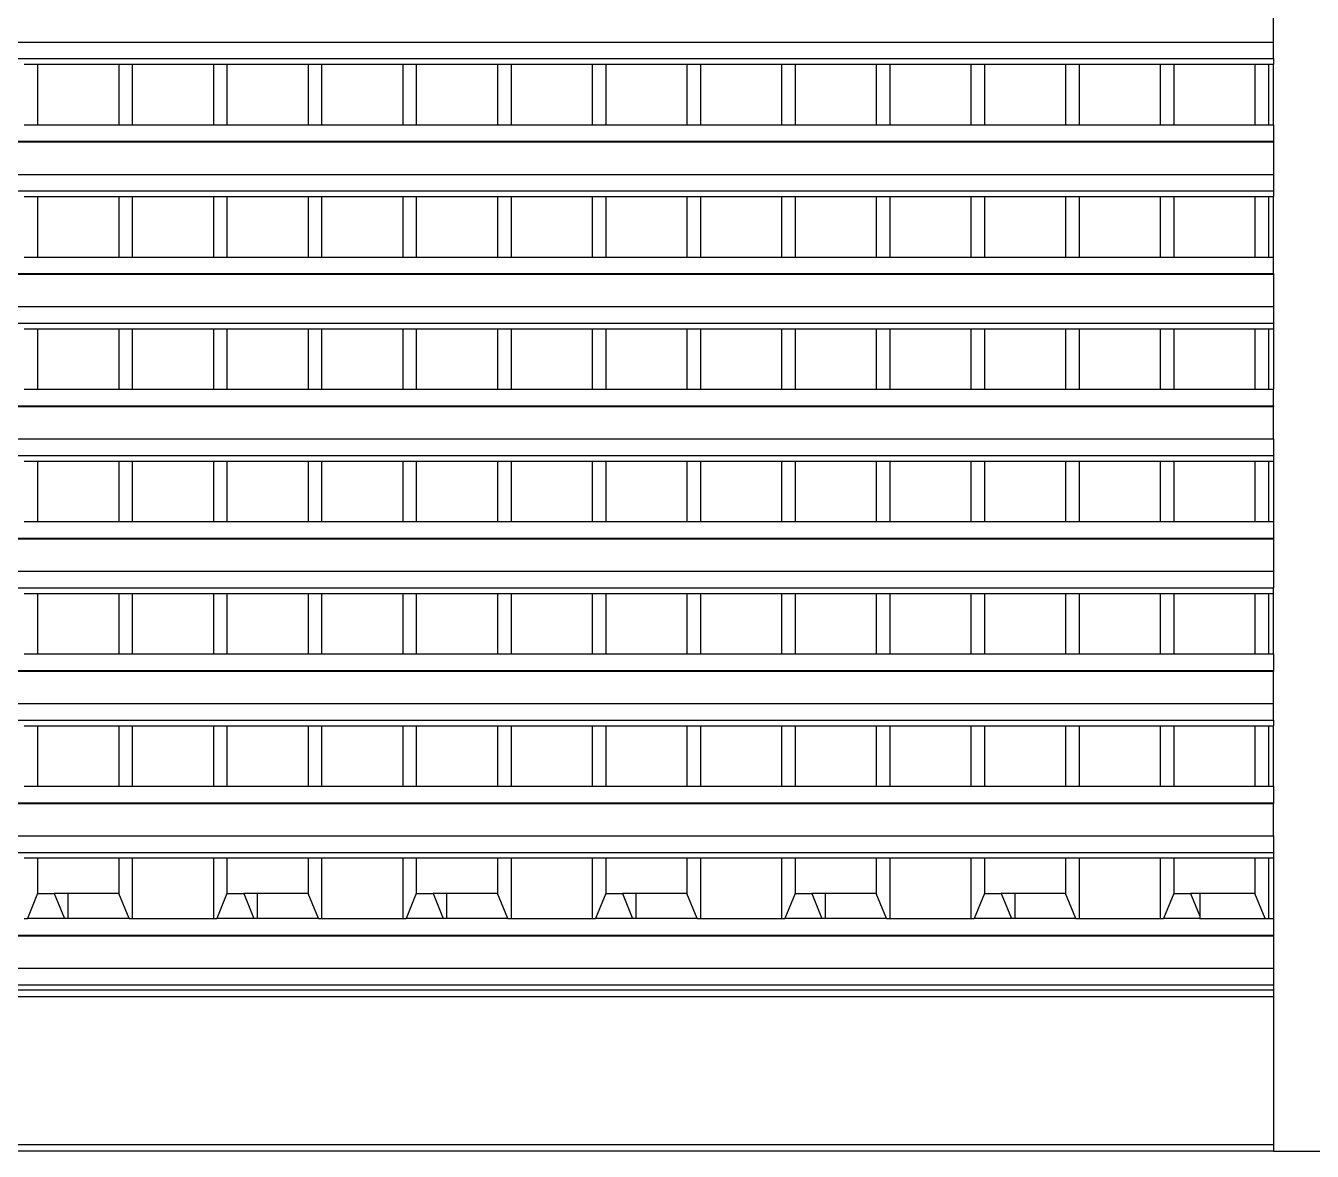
# Model space of a CAD drawing. Extents: x -60 to 60, y -13 to 16.
# Drawn here: x 8.085 to 10.004, y 9.341 to 11.019 of the extents above; entities that cross this region are included whole.
import ezdxf

# ---------------------------------------------------------------- set-up
doc = ezdxf.new("R2010")
doc.units = 0
doc.layers.get('0').update_dxf_attribs({"linetype": 'CONTINUOUS'})

msp = doc.modelspace()

# ---------------------------------------------------------------- linework, layer by layer
for p, q in [((9.9464, 10.9945), (9.9464, 11.043)), ((6.3164, 10.9945), (9.9464, 10.9945)), ((9.9464, 10.9699), (9.9464, 10.9945)), ((6.3164, 10.9699), (9.9464, 10.9699)), ((8.083, 10.9616), (8.1032, 10.9616)), ((8.1032, 10.9616), (8.1032, 10.8712)), ((8.1032, 10.9616), (8.2242, 10.9616)), ((8.2242, 10.9616), (8.2242, 10.8712)), ((8.2242, 10.9616), (8.2444, 10.9616)), ((8.2444, 10.9616), (8.2444, 10.8712)), ((8.2444, 10.9616), (8.3654, 10.9616)), ((8.3654, 10.9616), (8.3654, 10.8712)), ((8.3654, 10.9616), (8.3856, 10.9616)), ((8.3856, 10.9616), (8.3856, 10.8712)), ((8.3856, 10.9616), (8.5066, 10.9616)), ((8.5066, 10.9616), (8.5066, 10.8712)), ((8.5066, 10.9616), (8.5268, 10.9616)), ((8.5268, 10.9616), (8.5268, 10.8712)), ((8.5268, 10.9616), (8.6478, 10.9616)), ((8.6478, 10.9616), (8.6478, 10.8712)), ((8.6478, 10.9616), (8.668, 10.9616)), ((8.668, 10.9616), (8.668, 10.8712)), ((8.668, 10.9616), (8.789, 10.9616)), ((8.789, 10.9616), (8.789, 10.8712)), ((8.789, 10.9616), (8.8092, 10.9616)), ((8.8092, 10.9616), (8.8092, 10.8712)), ((8.8092, 10.9616), (8.9302, 10.9616)), ((8.9302, 10.9616), (8.9302, 10.8712)), ((8.9302, 10.9616), (8.9504, 10.9616)), ((8.9504, 10.9616), (8.9504, 10.8712)), ((8.9504, 10.9616), (9.0714, 10.9616)), ((9.0714, 10.9616), (9.0714, 10.8712)), ((9.0714, 10.9616), (9.0916, 10.9616)), ((9.0916, 10.9616), (9.0916, 10.8712)), ((9.0916, 10.9616), (9.2127, 10.9616)), ((9.2127, 10.9616), (9.2127, 10.8712)), ((9.2127, 10.9616), (9.2328, 10.9616)), ((9.2328, 10.9616), (9.2328, 10.8712)), ((9.2328, 10.9616), (9.3539, 10.9616)), ((9.3539, 10.9616), (9.3539, 10.8712)), ((9.3539, 10.9616), (9.374, 10.9616)), ((9.374, 10.9616), (9.374, 10.8712)), ((9.374, 10.9616), (9.4951, 10.9616)), ((9.4951, 10.9616), (9.4951, 10.8712)), ((9.4951, 10.9616), (9.5152, 10.9616)), ((9.5152, 10.9616), (9.5152, 10.8712)), ((9.5152, 10.9616), (9.6363, 10.9616)), ((9.6363, 10.9616), (9.6363, 10.8712)), ((9.6363, 10.9616), (9.6564, 10.9616)), ((9.6564, 10.9616), (9.6564, 10.8712)), ((9.6564, 10.9616), (9.7775, 10.9616)), ((9.7775, 10.9616), (9.7775, 10.8712)), ((9.7775, 10.9616), (9.7977, 10.9616)), ((9.7977, 10.9616), (9.7977, 10.8712)), ((9.7977, 10.9616), (9.9187, 10.9616)), ((9.9187, 10.9616), (9.9187, 10.8712)), ((9.9187, 10.9616), (9.9389, 10.9616)), ((9.9389, 10.9616), (9.9389, 10.8712)), ((9.9389, 10.9616), (9.9464, 10.9616)), ((9.9464, 10.9699), (9.9464, 10.9616)), ((9.9464, 10.8712), (9.9464, 10.9616)), ((8.083, 10.8712), (8.1032, 10.8712)), ((8.1032, 10.8712), (8.2242, 10.8712)), ((8.2242, 10.8712), (8.2444, 10.8712)), ((8.2444, 10.8712), (8.3654, 10.8712)), ((8.3654, 10.8712), (8.3856, 10.8712)), ((8.3856, 10.8712), (8.5066, 10.8712)), ((8.5066, 10.8712), (8.5268, 10.8712)), ((8.5268, 10.8712), (8.6478, 10.8712)), ((8.6478, 10.8712), (8.668, 10.8712)), ((8.668, 10.8712), (8.789, 10.8712)), ((8.789, 10.8712), (8.8092, 10.8712)), ((8.8092, 10.8712), (8.9302, 10.8712)), ((8.9302, 10.8712), (8.9504, 10.8712)), ((8.9504, 10.8712), (9.0714, 10.8712)), ((9.0714, 10.8712), (9.0916, 10.8712)), ((9.0916, 10.8712), (9.2127, 10.8712)), ((9.2127, 10.8712), (9.2328, 10.8712)), ((9.2328, 10.8712), (9.3539, 10.8712)), ((9.3539, 10.8712), (9.374, 10.8712)), ((9.374, 10.8712), (9.4951, 10.8712)), ((9.4951, 10.8712), (9.5152, 10.8712)), ((9.5152, 10.8712), (9.6363, 10.8712)), ((9.6363, 10.8712), (9.6564, 10.8712)), ((9.6564, 10.8712), (9.7775, 10.8712)), ((9.7775, 10.8712), (9.7977, 10.8712)), ((9.7977, 10.8712), (9.9187, 10.8712)), ((9.9187, 10.8712), (9.9389, 10.8712)), ((9.9389, 10.8712), (9.9464, 10.8712)), ((9.9464, 10.8712), (9.9464, 10.8466)), ((6.3164, 10.8466), (9.9464, 10.8466)), ((6.3164, 10.8457), (9.9464, 10.8457)), ((9.9464, 10.8466), (9.9464, 10.8457)), ((9.9464, 10.8457), (9.9464, 10.7972)), ((6.3164, 10.7972), (9.9464, 10.7972)), ((9.9464, 10.7972), (9.9464, 10.7726)), ((6.3164, 10.7726), (9.9464, 10.7726)), ((8.083, 10.7644), (8.1032, 10.7644)), ((8.1032, 10.7644), (8.1032, 10.6739)), ((8.1032, 10.7644), (8.2242, 10.7644)), ((8.2242, 10.7644), (8.2242, 10.6739)), ((8.2242, 10.7644), (8.2444, 10.7644)), ((8.2444, 10.7644), (8.2444, 10.6739)), ((8.2444, 10.7644), (8.3654, 10.7644)), ((8.3654, 10.7644), (8.3654, 10.6739)), ((8.3654, 10.7644), (8.3856, 10.7644)), ((8.3856, 10.7644), (8.3856, 10.6739)), ((8.3856, 10.7644), (8.5066, 10.7644)), ((8.5066, 10.7644), (8.5066, 10.6739)), ((8.5066, 10.7644), (8.5268, 10.7644)), ((8.5268, 10.7644), (8.5268, 10.6739)), ((8.5268, 10.7644), (8.6478, 10.7644)), ((8.6478, 10.7644), (8.6478, 10.6739)), ((8.6478, 10.7644), (8.668, 10.7644)), ((8.668, 10.7644), (8.668, 10.6739)), ((8.668, 10.7644), (8.789, 10.7644)), ((8.789, 10.7644), (8.789, 10.6739)), ((8.789, 10.7644), (8.8092, 10.7644)), ((8.8092, 10.7644), (8.8092, 10.6739)), ((8.8092, 10.7644), (8.9302, 10.7644)), ((8.9302, 10.7644), (8.9302, 10.6739)), ((8.9302, 10.7644), (8.9504, 10.7644)), ((8.9504, 10.7644), (8.9504, 10.6739)), ((8.9504, 10.7644), (9.0714, 10.7644)), ((9.0714, 10.7644), (9.0714, 10.6739)), ((9.0714, 10.7644), (9.0916, 10.7644)), ((9.0916, 10.7644), (9.0916, 10.6739)), ((9.0916, 10.7644), (9.2127, 10.7644)), ((9.2127, 10.7644), (9.2127, 10.6739)), ((9.2127, 10.7644), (9.2328, 10.7644)), ((9.2328, 10.7644), (9.2328, 10.6739)), ((9.2328, 10.7644), (9.3539, 10.7644)), ((9.3539, 10.7644), (9.3539, 10.6739)), ((9.3539, 10.7644), (9.374, 10.7644)), ((9.374, 10.7644), (9.374, 10.6739)), ((9.374, 10.7644), (9.4951, 10.7644)), ((9.4951, 10.7644), (9.4951, 10.6739)), ((9.4951, 10.7644), (9.5152, 10.7644)), ((9.5152, 10.7644), (9.5152, 10.6739)), ((9.5152, 10.7644), (9.6363, 10.7644)), ((9.6363, 10.7644), (9.6363, 10.6739)), ((9.6363, 10.7644), (9.6564, 10.7644)), ((9.6564, 10.7644), (9.6564, 10.6739)), ((9.6564, 10.7644), (9.7775, 10.7644)), ((9.7775, 10.7644), (9.7775, 10.6739)), ((9.7775, 10.7644), (9.7977, 10.7644)), ((9.7977, 10.7644), (9.7977, 10.6739)), ((9.7977, 10.7644), (9.9187, 10.7644)), ((9.9187, 10.7644), (9.9187, 10.6739)), ((9.9187, 10.7644), (9.9389, 10.7644)), ((9.9389, 10.7644), (9.9389, 10.6739)), ((9.9389, 10.7644), (9.9464, 10.7644)), ((9.9464, 10.7726), (9.9464, 10.7644)), ((9.9464, 10.6739), (9.9464, 10.7644)), ((8.083, 10.6739), (8.1032, 10.6739)), ((8.1032, 10.6739), (8.2242, 10.6739)), ((8.2242, 10.6739), (8.2444, 10.6739)), ((8.2444, 10.6739), (8.3654, 10.6739)), ((8.3654, 10.6739), (8.3856, 10.6739)), ((8.3856, 10.6739), (8.5066, 10.6739)), ((8.5066, 10.6739), (8.5268, 10.6739)), ((8.5268, 10.6739), (8.6478, 10.6739)), ((8.6478, 10.6739), (8.668, 10.6739)), ((8.668, 10.6739), (8.789, 10.6739)), ((8.789, 10.6739), (8.8092, 10.6739)), ((8.8092, 10.6739), (8.9302, 10.6739)), ((8.9302, 10.6739), (8.9504, 10.6739)), ((8.9504, 10.6739), (9.0714, 10.6739)), ((9.0714, 10.6739), (9.0916, 10.6739)), ((9.0916, 10.6739), (9.2127, 10.6739)), ((9.2127, 10.6739), (9.2328, 10.6739)), ((9.2328, 10.6739), (9.3539, 10.6739)), ((9.3539, 10.6739), (9.374, 10.6739)), ((9.374, 10.6739), (9.4951, 10.6739)), ((9.4951, 10.6739), (9.5152, 10.6739)), ((9.5152, 10.6739), (9.6363, 10.6739)), ((9.6363, 10.6739), (9.6564, 10.6739)), ((9.6564, 10.6739), (9.7775, 10.6739)), ((9.7775, 10.6739), (9.7977, 10.6739)), ((9.7977, 10.6739), (9.9187, 10.6739)), ((9.9187, 10.6739), (9.9389, 10.6739)), ((9.9389, 10.6739), (9.9464, 10.6739)), ((9.9464, 10.6493), (9.9464, 10.6739)), ((6.3164, 10.6493), (9.9464, 10.6493)), ((9.9464, 10.6493), (9.9464, 10.6485)), ((6.3164, 10.6485), (9.9464, 10.6485)), ((9.9464, 10.6485), (9.9464, 10.6)), ((6.3164, 10.6), (9.9464, 10.6)), ((9.9464, 10.6), (9.9464, 10.5753)), ((6.3164, 10.5753), (9.9464, 10.5753)), ((9.9464, 10.5753), (9.9464, 10.5671)), ((8.083, 10.5671), (8.1032, 10.5671)), ((8.1032, 10.5671), (8.1032, 10.4767)), ((8.1032, 10.5671), (8.2242, 10.5671)), ((8.2242, 10.5671), (8.2242, 10.4767)), ((8.2242, 10.5671), (8.2444, 10.5671)), ((8.2444, 10.5671), (8.2444, 10.4767)), ((8.2444, 10.5671), (8.3654, 10.5671)), ((8.3654, 10.5671), (8.3654, 10.4767)), ((8.3654, 10.5671), (8.3856, 10.5671)), ((8.3856, 10.5671), (8.3856, 10.4767)), ((8.3856, 10.5671), (8.5066, 10.5671)), ((8.5066, 10.5671), (8.5066, 10.4767)), ((8.5066, 10.5671), (8.5268, 10.5671)), ((8.5268, 10.5671), (8.5268, 10.4767)), ((8.5268, 10.5671), (8.6478, 10.5671)), ((8.6478, 10.5671), (8.6478, 10.4767)), ((8.6478, 10.5671), (8.668, 10.5671)), ((8.668, 10.5671), (8.668, 10.4767)), ((8.668, 10.5671), (8.789, 10.5671)), ((8.789, 10.5671), (8.789, 10.4767)), ((8.789, 10.5671), (8.8092, 10.5671)), ((8.8092, 10.5671), (8.8092, 10.4767)), ((8.8092, 10.5671), (8.9302, 10.5671)), ((8.9302, 10.5671), (8.9302, 10.4767)), ((8.9302, 10.5671), (8.9504, 10.5671)), ((8.9504, 10.5671), (8.9504, 10.4767)), ((8.9504, 10.5671), (9.0714, 10.5671)), ((9.0714, 10.5671), (9.0714, 10.4767)), ((9.0714, 10.5671), (9.0916, 10.5671)), ((9.0916, 10.5671), (9.0916, 10.4767)), ((9.0916, 10.5671), (9.2127, 10.5671)), ((9.2127, 10.5671), (9.2127, 10.4767)), ((9.2127, 10.5671), (9.2328, 10.5671)), ((9.2328, 10.5671), (9.2328, 10.4767)), ((9.2328, 10.5671), (9.3539, 10.5671)), ((9.3539, 10.5671), (9.3539, 10.4767)), ((9.3539, 10.5671), (9.374, 10.5671)), ((9.374, 10.5671), (9.374, 10.4767)), ((9.374, 10.5671), (9.4951, 10.5671)), ((9.4951, 10.5671), (9.4951, 10.4767)), ((9.4951, 10.5671), (9.5152, 10.5671)), ((9.5152, 10.5671), (9.5152, 10.4767)), ((9.5152, 10.5671), (9.6363, 10.5671)), ((9.6363, 10.5671), (9.6363, 10.4767)), ((9.6363, 10.5671), (9.6564, 10.5671)), ((9.6564, 10.5671), (9.6564, 10.4767)), ((9.6564, 10.5671), (9.7775, 10.5671)), ((9.7775, 10.5671), (9.7775, 10.4767)), ((9.7775, 10.5671), (9.7977, 10.5671)), ((9.7977, 10.5671), (9.7977, 10.4767)), ((9.7977, 10.5671), (9.9187, 10.5671)), ((9.9187, 10.5671), (9.9187, 10.4767)), ((9.9187, 10.5671), (9.9389, 10.5671)), ((9.9389, 10.5671), (9.9389, 10.4767)), ((9.9389, 10.5671), (9.9464, 10.5671)), ((9.9464, 10.5671), (9.9464, 10.4767)), ((8.083, 10.4767), (8.1032, 10.4767)), ((8.1032, 10.4767), (8.2242, 10.4767)), ((8.2242, 10.4767), (8.2444, 10.4767)), ((8.2444, 10.4767), (8.3654, 10.4767)), ((8.3654, 10.4767), (8.3856, 10.4767)), ((8.3856, 10.4767), (8.5066, 10.4767)), ((8.5066, 10.4767), (8.5268, 10.4767)), ((8.5268, 10.4767), (8.6478, 10.4767)), ((8.6478, 10.4767), (8.668, 10.4767)), ((8.668, 10.4767), (8.789, 10.4767)), ((8.789, 10.4767), (8.8092, 10.4767)), ((8.8092, 10.4767), (8.9302, 10.4767)), ((8.9302, 10.4767), (8.9504, 10.4767)), ((8.9504, 10.4767), (9.0714, 10.4767)), ((9.0714, 10.4767), (9.0916, 10.4767)), ((9.0916, 10.4767), (9.2127, 10.4767)), ((9.2127, 10.4767), (9.2328, 10.4767)), ((9.2328, 10.4767), (9.3539, 10.4767)), ((9.3539, 10.4767), (9.374, 10.4767)), ((9.374, 10.4767), (9.4951, 10.4767)), ((9.4951, 10.4767), (9.5152, 10.4767)), ((9.5152, 10.4767), (9.6363, 10.4767)), ((9.6363, 10.4767), (9.6564, 10.4767)), ((9.6564, 10.4767), (9.7775, 10.4767)), ((9.7775, 10.4767), (9.7977, 10.4767)), ((9.7977, 10.4767), (9.9187, 10.4767)), ((9.9187, 10.4767), (9.9389, 10.4767)), ((9.9389, 10.4767), (9.9464, 10.4767)), ((9.9464, 10.452), (9.9464, 10.4767)), ((6.3164, 10.452), (9.9464, 10.452)), ((6.3164, 10.4512), (9.9464, 10.4512)), ((9.9464, 10.452), (9.9464, 10.4512)), ((9.9464, 10.4027), (9.9464, 10.4512)), ((6.3164, 10.4027), (9.9464, 10.4027)), ((9.9464, 10.4027), (9.9464, 10.378)), ((6.3164, 10.378), (9.9464, 10.378)), ((8.083, 10.3698), (8.1032, 10.3698)), ((8.1032, 10.3698), (8.1032, 10.2794)), ((8.1032, 10.3698), (8.2242, 10.3698)), ((8.2242, 10.3698), (8.2242, 10.2794)), ((8.2242, 10.3698), (8.2444, 10.3698)), ((8.2444, 10.3698), (8.2444, 10.2794)), ((8.2444, 10.3698), (8.3654, 10.3698)), ((8.3654, 10.3698), (8.3654, 10.2794)), ((8.3654, 10.3698), (8.3856, 10.3698)), ((8.3856, 10.3698), (8.3856, 10.2794)), ((8.3856, 10.3698), (8.5066, 10.3698)), ((8.5066, 10.3698), (8.5066, 10.2794)), ((8.5066, 10.3698), (8.5268, 10.3698)), ((8.5268, 10.3698), (8.5268, 10.2794)), ((8.5268, 10.3698), (8.6478, 10.3698)), ((8.6478, 10.3698), (8.6478, 10.2794)), ((8.6478, 10.3698), (8.668, 10.3698)), ((8.668, 10.3698), (8.668, 10.2794)), ((8.668, 10.3698), (8.789, 10.3698)), ((8.789, 10.3698), (8.789, 10.2794)), ((8.789, 10.3698), (8.8092, 10.3698)), ((8.8092, 10.3698), (8.8092, 10.2794)), ((8.8092, 10.3698), (8.9302, 10.3698)), ((8.9302, 10.3698), (8.9302, 10.2794)), ((8.9302, 10.3698), (8.9504, 10.3698)), ((8.9504, 10.3698), (8.9504, 10.2794)), ((8.9504, 10.3698), (9.0714, 10.3698)), ((9.0714, 10.3698), (9.0714, 10.2794)), ((9.0714, 10.3698), (9.0916, 10.3698)), ((9.0916, 10.3698), (9.0916, 10.2794)), ((9.0916, 10.3698), (9.2127, 10.3698)), ((9.2127, 10.3698), (9.2127, 10.2794)), ((9.2127, 10.3698), (9.2328, 10.3698)), ((9.2328, 10.3698), (9.2328, 10.2794)), ((9.2328, 10.3698), (9.3539, 10.3698)), ((9.3539, 10.3698), (9.3539, 10.2794)), ((9.3539, 10.3698), (9.374, 10.3698)), ((9.374, 10.3698), (9.374, 10.2794)), ((9.374, 10.3698), (9.4951, 10.3698)), ((9.4951, 10.3698), (9.4951, 10.2794)), ((9.4951, 10.3698), (9.5152, 10.3698)), ((9.5152, 10.3698), (9.5152, 10.2794)), ((9.5152, 10.3698), (9.6363, 10.3698)), ((9.6363, 10.3698), (9.6363, 10.2794)), ((9.6363, 10.3698), (9.6564, 10.3698)), ((9.6564, 10.3698), (9.6564, 10.2794)), ((9.6564, 10.3698), (9.7775, 10.3698)), ((9.7775, 10.3698), (9.7775, 10.2794)), ((9.7775, 10.3698), (9.7977, 10.3698)), ((9.7977, 10.3698), (9.7977, 10.2794)), ((9.7977, 10.3698), (9.9187, 10.3698)), ((9.9187, 10.3698), (9.9187, 10.2794)), ((9.9187, 10.3698), (9.9389, 10.3698)), ((9.9389, 10.3698), (9.9389, 10.2794)), ((9.9389, 10.3698), (9.9464, 10.3698)), ((9.9464, 10.378), (9.9464, 10.3698)), ((9.9464, 10.3698), (9.9464, 10.2794)), ((8.083, 10.2794), (8.1032, 10.2794)), ((8.1032, 10.2794), (8.2242, 10.2794)), ((8.2242, 10.2794), (8.2444, 10.2794)), ((8.2444, 10.2794), (8.3654, 10.2794)), ((8.3654, 10.2794), (8.3856, 10.2794)), ((8.3856, 10.2794), (8.5066, 10.2794)), ((8.5066, 10.2794), (8.5268, 10.2794)), ((8.5268, 10.2794), (8.6478, 10.2794)), ((8.6478, 10.2794), (8.668, 10.2794)), ((8.668, 10.2794), (8.789, 10.2794)), ((8.789, 10.2794), (8.8092, 10.2794)), ((8.8092, 10.2794), (8.9302, 10.2794)), ((8.9302, 10.2794), (8.9504, 10.2794)), ((8.9504, 10.2794), (9.0714, 10.2794)), ((9.0714, 10.2794), (9.0916, 10.2794)), ((9.0916, 10.2794), (9.2127, 10.2794)), ((9.2127, 10.2794), (9.2328, 10.2794)), ((9.2328, 10.2794), (9.3539, 10.2794)), ((9.3539, 10.2794), (9.374, 10.2794)), ((9.374, 10.2794), (9.4951, 10.2794)), ((9.4951, 10.2794), (9.5152, 10.2794)), ((9.5152, 10.2794), (9.6363, 10.2794)), ((9.6363, 10.2794), (9.6564, 10.2794)), ((9.6564, 10.2794), (9.7775, 10.2794)), ((9.7775, 10.2794), (9.7977, 10.2794)), ((9.7977, 10.2794), (9.9187, 10.2794)), ((9.9187, 10.2794), (9.9389, 10.2794)), ((9.9389, 10.2794), (9.9464, 10.2794)), ((9.9464, 10.2794), (9.9464, 10.2547)), ((6.3164, 10.2547), (9.9464, 10.2547)), ((6.3164, 10.2539), (9.9464, 10.2539)), ((9.9464, 10.2547), (9.9464, 10.2539)), ((9.9464, 10.2539), (9.9464, 10.2054)), ((6.3164, 10.2054), (9.9464, 10.2054)), ((9.9464, 10.2054), (9.9464, 10.1807)), ((6.3164, 10.1807), (9.9464, 10.1807)), ((8.083, 10.1725), (8.1032, 10.1725)), ((8.1032, 10.1725), (8.1032, 10.0821)), ((8.1032, 10.1725), (8.2242, 10.1725)), ((8.2242, 10.1725), (8.2242, 10.0821)), ((8.2242, 10.1725), (8.2444, 10.1725)), ((8.2444, 10.1725), (8.2444, 10.0821)), ((8.2444, 10.1725), (8.3654, 10.1725)), ((8.3654, 10.1725), (8.3654, 10.0821)), ((8.3654, 10.1725), (8.3856, 10.1725)), ((8.3856, 10.1725), (8.3856, 10.0821)), ((8.3856, 10.1725), (8.5066, 10.1725)), ((8.5066, 10.1725), (8.5066, 10.0821)), ((8.5066, 10.1725), (8.5268, 10.1725)), ((8.5268, 10.1725), (8.5268, 10.0821)), ((8.5268, 10.1725), (8.6478, 10.1725)), ((8.6478, 10.1725), (8.6478, 10.0821)), ((8.6478, 10.1725), (8.668, 10.1725)), ((8.668, 10.1725), (8.668, 10.0821)), ((8.668, 10.1725), (8.789, 10.1725)), ((8.789, 10.1725), (8.789, 10.0821)), ((8.789, 10.1725), (8.8092, 10.1725)), ((8.8092, 10.1725), (8.8092, 10.0821)), ((8.8092, 10.1725), (8.9302, 10.1725)), ((8.9302, 10.1725), (8.9302, 10.0821)), ((8.9302, 10.1725), (8.9504, 10.1725)), ((8.9504, 10.1725), (8.9504, 10.0821)), ((8.9504, 10.1725), (9.0714, 10.1725)), ((9.0714, 10.1725), (9.0714, 10.0821)), ((9.0714, 10.1725), (9.0916, 10.1725)), ((9.0916, 10.1725), (9.0916, 10.0821)), ((9.0916, 10.1725), (9.2127, 10.1725)), ((9.2127, 10.1725), (9.2127, 10.0821)), ((9.2127, 10.1725), (9.2328, 10.1725)), ((9.2328, 10.1725), (9.2328, 10.0821)), ((9.2328, 10.1725), (9.3539, 10.1725)), ((9.3539, 10.1725), (9.3539, 10.0821)), ((9.3539, 10.1725), (9.374, 10.1725)), ((9.374, 10.1725), (9.374, 10.0821)), ((9.374, 10.1725), (9.4951, 10.1725)), ((9.4951, 10.1725), (9.4951, 10.0821)), ((9.4951, 10.1725), (9.5152, 10.1725)), ((9.5152, 10.1725), (9.5152, 10.0821)), ((9.5152, 10.1725), (9.6363, 10.1725)), ((9.6363, 10.1725), (9.6363, 10.0821)), ((9.6363, 10.1725), (9.6564, 10.1725)), ((9.6564, 10.1725), (9.6564, 10.0821)), ((9.6564, 10.1725), (9.7775, 10.1725)), ((9.7775, 10.1725), (9.7775, 10.0821)), ((9.7775, 10.1725), (9.7977, 10.1725)), ((9.7977, 10.1725), (9.7977, 10.0821)), ((9.7977, 10.1725), (9.9187, 10.1725)), ((9.9187, 10.1725), (9.9187, 10.0821)), ((9.9187, 10.1725), (9.9389, 10.1725)), ((9.9389, 10.1725), (9.9389, 10.0821)), ((9.9389, 10.1725), (9.9464, 10.1725)), ((9.9464, 10.1725), (9.9464, 10.1807)), ((9.9464, 10.0821), (9.9464, 10.1725)), ((8.083, 10.0821), (8.1032, 10.0821)), ((8.1032, 10.0821), (8.2242, 10.0821)), ((8.2242, 10.0821), (8.2444, 10.0821)), ((8.2444, 10.0821), (8.3654, 10.0821)), ((8.3654, 10.0821), (8.3856, 10.0821)), ((8.3856, 10.0821), (8.5066, 10.0821)), ((8.5066, 10.0821), (8.5268, 10.0821)), ((8.5268, 10.0821), (8.6478, 10.0821)), ((8.6478, 10.0821), (8.668, 10.0821)), ((8.668, 10.0821), (8.789, 10.0821)), ((8.789, 10.0821), (8.8092, 10.0821)), ((8.8092, 10.0821), (8.9302, 10.0821)), ((8.9302, 10.0821), (8.9504, 10.0821)), ((8.9504, 10.0821), (9.0714, 10.0821)), ((9.0714, 10.0821), (9.0916, 10.0821)), ((9.0916, 10.0821), (9.2127, 10.0821)), ((9.2127, 10.0821), (9.2328, 10.0821)), ((9.2328, 10.0821), (9.3539, 10.0821)), ((9.3539, 10.0821), (9.374, 10.0821)), ((9.374, 10.0821), (9.4951, 10.0821)), ((9.4951, 10.0821), (9.5152, 10.0821)), ((9.5152, 10.0821), (9.6363, 10.0821)), ((9.6363, 10.0821), (9.6564, 10.0821)), ((9.6564, 10.0821), (9.7775, 10.0821)), ((9.7775, 10.0821), (9.7977, 10.0821)), ((9.7977, 10.0821), (9.9187, 10.0821)), ((9.9187, 10.0821), (9.9389, 10.0821)), ((9.9389, 10.0821), (9.9464, 10.0821)), ((9.9464, 10.0821), (9.9464, 10.0574)), ((6.3164, 10.0574), (9.9464, 10.0574)), ((6.3164, 10.0566), (9.9464, 10.0566)), ((9.9464, 10.0574), (9.9464, 10.0566)), ((9.9464, 10.0081), (9.9464, 10.0566)), ((6.3164, 10.0081), (9.9464, 10.0081)), ((9.9464, 9.9835), (9.9464, 10.0081)), ((6.3164, 9.9835), (9.9464, 9.9835)), ((9.9464, 9.9835), (9.9464, 9.9752)), ((8.083, 9.9752), (8.1032, 9.9752)), ((8.1032, 9.9752), (8.1032, 9.8848)), ((8.1032, 9.9752), (8.2242, 9.9752)), ((8.2242, 9.9752), (8.2242, 9.8848)), ((8.2242, 9.9752), (8.2444, 9.9752)), ((8.2444, 9.9752), (8.2444, 9.8848)), ((8.2444, 9.9752), (8.3654, 9.9752)), ((8.3654, 9.9752), (8.3654, 9.8848)), ((8.3654, 9.9752), (8.3856, 9.9752)), ((8.3856, 9.9752), (8.3856, 9.8848)), ((8.3856, 9.9752), (8.5066, 9.9752)), ((8.5066, 9.9752), (8.5066, 9.8848)), ((8.5066, 9.9752), (8.5268, 9.9752)), ((8.5268, 9.9752), (8.5268, 9.8848)), ((8.5268, 9.9752), (8.6478, 9.9752)), ((8.6478, 9.9752), (8.6478, 9.8848)), ((8.6478, 9.9752), (8.668, 9.9752)), ((8.668, 9.9752), (8.668, 9.8848)), ((8.668, 9.9752), (8.789, 9.9752)), ((8.789, 9.9752), (8.789, 9.8848)), ((8.789, 9.9752), (8.8092, 9.9752)), ((8.8092, 9.9752), (8.8092, 9.8848)), ((8.8092, 9.9752), (8.9302, 9.9752)), ((8.9302, 9.9752), (8.9302, 9.8848)), ((8.9302, 9.9752), (8.9504, 9.9752)), ((8.9504, 9.9752), (8.9504, 9.8848)), ((8.9504, 9.9752), (9.0714, 9.9752)), ((9.0714, 9.9752), (9.0714, 9.8848)), ((9.0714, 9.9752), (9.0916, 9.9752)), ((9.0916, 9.9752), (9.0916, 9.8848)), ((9.0916, 9.9752), (9.2127, 9.9752)), ((9.2127, 9.9752), (9.2127, 9.8848)), ((9.2127, 9.9752), (9.2328, 9.9752)), ((9.2328, 9.9752), (9.2328, 9.8848)), ((9.2328, 9.9752), (9.3539, 9.9752)), ((9.3539, 9.9752), (9.3539, 9.8848)), ((9.3539, 9.9752), (9.374, 9.9752)), ((9.374, 9.9752), (9.374, 9.8848)), ((9.374, 9.9752), (9.4951, 9.9752)), ((9.4951, 9.9752), (9.4951, 9.8848)), ((9.4951, 9.9752), (9.5152, 9.9752)), ((9.5152, 9.9752), (9.5152, 9.8848)), ((9.5152, 9.9752), (9.6363, 9.9752)), ((9.6363, 9.9752), (9.6363, 9.8848)), ((9.6363, 9.9752), (9.6564, 9.9752)), ((9.6564, 9.9752), (9.6564, 9.8848)), ((9.6564, 9.9752), (9.7775, 9.9752)), ((9.7775, 9.9752), (9.7775, 9.8848)), ((9.7775, 9.9752), (9.7977, 9.9752)), ((9.7977, 9.9752), (9.7977, 9.8848)), ((9.7977, 9.9752), (9.9187, 9.9752)), ((9.9187, 9.9752), (9.9187, 9.8848)), ((9.9187, 9.9752), (9.9389, 9.9752)), ((9.9389, 9.9752), (9.9389, 9.8848)), ((9.9389, 9.9752), (9.9464, 9.9752)), ((9.9464, 9.8848), (9.9464, 9.9752)), ((8.083, 9.8848), (8.1032, 9.8848)), ((8.1032, 9.8848), (8.2242, 9.8848)), ((8.2242, 9.8848), (8.2444, 9.8848)), ((8.2444, 9.8848), (8.3654, 9.8848)), ((8.3654, 9.8848), (8.3856, 9.8848)), ((8.3856, 9.8848), (8.5066, 9.8848)), ((8.5066, 9.8848), (8.5268, 9.8848)), ((8.5268, 9.8848), (8.6478, 9.8848)), ((8.6478, 9.8848), (8.668, 9.8848)), ((8.668, 9.8848), (8.789, 9.8848)), ((8.789, 9.8848), (8.8092, 9.8848)), ((8.8092, 9.8848), (8.9302, 9.8848)), ((8.9302, 9.8848), (8.9504, 9.8848)), ((8.9504, 9.8848), (9.0714, 9.8848)), ((9.0714, 9.8848), (9.0916, 9.8848)), ((9.0916, 9.8848), (9.2127, 9.8848)), ((9.2127, 9.8848), (9.2328, 9.8848)), ((9.2328, 9.8848), (9.3539, 9.8848)), ((9.3539, 9.8848), (9.374, 9.8848)), ((9.374, 9.8848), (9.4951, 9.8848)), ((9.4951, 9.8848), (9.5152, 9.8848)), ((9.5152, 9.8848), (9.6363, 9.8848)), ((9.6363, 9.8848), (9.6564, 9.8848)), ((9.6564, 9.8848), (9.7775, 9.8848)), ((9.7775, 9.8848), (9.7977, 9.8848)), ((9.7977, 9.8848), (9.9187, 9.8848)), ((9.9187, 9.8848), (9.9389, 9.8848)), ((9.9389, 9.8848), (9.9464, 9.8848)), ((9.9464, 9.8848), (9.9464, 9.8602)), ((6.3164, 9.8602), (9.9464, 9.8602)), ((6.3164, 9.8593), (9.9464, 9.8593)), ((9.9464, 9.8602), (9.9464, 9.8593)), ((9.9464, 9.8108), (9.9464, 9.8593)), ((6.3164, 9.8108), (9.9464, 9.8108)), ((9.9464, 9.8108), (9.9464, 9.7862)), ((6.3164, 9.7862), (9.9464, 9.7862)), ((9.9464, 9.7862), (9.9464, 9.778)), ((8.083, 9.778), (8.1032, 9.778)), ((8.1032, 9.778), (8.1032, 9.7248)), ((8.1032, 9.778), (8.2242, 9.778)), ((8.2242, 9.778), (8.2242, 9.7248)), ((8.2242, 9.778), (8.2444, 9.778)), ((8.2444, 9.778), (8.2444, 9.6875)), ((8.2444, 9.778), (8.3654, 9.778)), ((8.3654, 9.778), (8.3654, 9.6875)), ((8.3654, 9.778), (8.3856, 9.778)), ((8.3856, 9.778), (8.3856, 9.7248)), ((8.3856, 9.778), (8.5066, 9.778)), ((8.5066, 9.778), (8.5066, 9.7248)), ((8.5066, 9.778), (8.5268, 9.778)), ((8.5268, 9.778), (8.5268, 9.6875)), ((8.5268, 9.778), (8.6478, 9.778)), ((8.6478, 9.778), (8.6478, 9.6875)), ((8.6478, 9.778), (8.668, 9.778)), ((8.668, 9.778), (8.668, 9.7248)), ((8.668, 9.778), (8.789, 9.778)), ((8.789, 9.778), (8.789, 9.7248)), ((8.789, 9.778), (8.8092, 9.778)), ((8.8092, 9.778), (8.8092, 9.6875)), ((8.8092, 9.778), (8.9302, 9.778)), ((8.9302, 9.778), (8.9302, 9.6875)), ((8.9302, 9.778), (8.9504, 9.778)), ((8.9504, 9.778), (8.9504, 9.7248)), ((8.9504, 9.778), (9.0714, 9.778)), ((9.0714, 9.778), (9.0714, 9.7248)), ((9.0714, 9.778), (9.0916, 9.778)), ((9.0916, 9.778), (9.0916, 9.6875)), ((9.0916, 9.778), (9.2127, 9.778)), ((9.2127, 9.778), (9.2127, 9.6875)), ((9.2127, 9.778), (9.2328, 9.778)), ((9.2328, 9.778), (9.2328, 9.7248)), ((9.2328, 9.778), (9.3539, 9.778)), ((9.3539, 9.778), (9.3539, 9.7248)), ((9.3539, 9.778), (9.374, 9.778)), ((9.374, 9.778), (9.374, 9.6875)), ((9.374, 9.778), (9.4951, 9.778)), ((9.4951, 9.778), (9.4951, 9.6875)), ((9.4951, 9.778), (9.5152, 9.778)), ((9.5152, 9.778), (9.5152, 9.7248)), ((9.5152, 9.778), (9.6363, 9.778)), ((9.6363, 9.778), (9.6363, 9.7248)), ((9.6363, 9.778), (9.6564, 9.778)), ((9.6564, 9.778), (9.6564, 9.6875)), ((9.6564, 9.778), (9.7775, 9.778)), ((9.7775, 9.778), (9.7775, 9.6875)), ((9.7775, 9.778), (9.7977, 9.778)), ((9.7977, 9.778), (9.7977, 9.7248)), ((9.7977, 9.778), (9.9187, 9.778)), ((9.9187, 9.778), (9.9187, 9.7248)), ((9.9187, 9.778), (9.9389, 9.778)), ((9.9389, 9.778), (9.9389, 9.6875)), ((9.9389, 9.778), (9.9464, 9.778)), ((9.9464, 9.778), (9.9464, 9.6875)), ((8.1032, 9.7248), (8.0879, 9.6875)), ((8.1032, 9.7248), (8.1281, 9.7248)), ((8.1281, 9.7248), (8.1434, 9.6875)), ((8.1483, 9.7248), (8.1281, 9.7248)), ((8.1483, 9.7248), (8.1483, 9.6875)), ((8.2242, 9.7248), (8.1483, 9.7248)), ((8.2395, 9.6875), (8.2242, 9.7248)), ((8.3856, 9.7248), (8.3703, 9.6875)), ((8.3856, 9.7248), (8.4105, 9.7248)), ((8.4105, 9.7248), (8.4258, 9.6875)), ((8.4307, 9.7248), (8.4105, 9.7248)), ((8.4307, 9.7248), (8.4307, 9.6875)), ((8.5066, 9.7248), (8.4307, 9.7248)), ((8.5219, 9.6875), (8.5066, 9.7248)), ((8.668, 9.7248), (8.6528, 9.6875)), ((8.668, 9.7248), (8.6929, 9.7248)), ((8.6929, 9.7248), (8.7082, 9.6875)), ((8.7131, 9.7248), (8.6929, 9.7248)), ((8.7131, 9.7248), (8.7131, 9.6875)), ((8.789, 9.7248), (8.7131, 9.7248)), ((8.8043, 9.6875), (8.789, 9.7248)), ((8.9504, 9.7248), (8.9352, 9.6875)), ((8.9504, 9.7248), (8.9754, 9.7248)), ((8.9754, 9.7248), (8.9906, 9.6875)), ((8.9955, 9.7248), (8.9754, 9.7248)), ((8.9955, 9.7248), (8.9955, 9.6875)), ((9.0714, 9.7248), (8.9955, 9.7248)), ((9.0867, 9.6875), (9.0714, 9.7248)), ((9.2328, 9.7248), (9.2176, 9.6875)), ((9.2328, 9.7248), (9.2578, 9.7248)), ((9.2578, 9.7248), (9.273, 9.6875)), ((9.2779, 9.7248), (9.2578, 9.7248)), ((9.2779, 9.7248), (9.2779, 9.6875)), ((9.3539, 9.7248), (9.2779, 9.7248)), ((9.3691, 9.6875), (9.3539, 9.7248)), ((9.5152, 9.7248), (9.5, 9.6875)), ((9.5152, 9.7248), (9.5402, 9.7248)), ((9.5402, 9.7248), (9.5554, 9.6875)), ((9.5604, 9.7248), (9.5402, 9.7248)), ((9.5604, 9.7248), (9.5604, 9.6875)), ((9.6363, 9.7248), (9.5604, 9.7248)), ((9.6515, 9.6875), (9.6363, 9.7248)), ((9.7977, 9.7248), (9.7824, 9.6875)), ((9.7977, 9.7248), (9.8226, 9.7248)), ((9.8226, 9.7248), (9.8363, 9.6914)), ((9.8363, 9.7248), (9.8226, 9.7248)), ((9.9187, 9.7248), (9.8363, 9.7248)), ((9.8363, 9.7248), (9.8363, 9.6914)), ((9.9339, 9.6875), (9.9187, 9.7248)), ((9.8363, 9.6914), (9.8363, 9.6875)), ((8.083, 9.6875), (8.0879, 9.6875)), ((8.1434, 9.6875), (8.0879, 9.6875)), ((8.1483, 9.6875), (8.1434, 9.6875)), ((8.2395, 9.6875), (8.1483, 9.6875)), ((8.2395, 9.6875), (8.2444, 9.6875)), ((8.2444, 9.6875), (8.3654, 9.6875)), ((8.3654, 9.6875), (8.3703, 9.6875)), ((8.4258, 9.6875), (8.3703, 9.6875)), ((8.4307, 9.6875), (8.4258, 9.6875)), ((8.5219, 9.6875), (8.4307, 9.6875)), ((8.5219, 9.6875), (8.5268, 9.6875)), ((8.5268, 9.6875), (8.6478, 9.6875)), ((8.6478, 9.6875), (8.6528, 9.6875)), ((8.7082, 9.6875), (8.6528, 9.6875)), ((8.7131, 9.6875), (8.7082, 9.6875)), ((8.8043, 9.6875), (8.7131, 9.6875)), ((8.8043, 9.6875), (8.8092, 9.6875)), ((8.8092, 9.6875), (8.9302, 9.6875)), ((8.9302, 9.6875), (8.9352, 9.6875)), ((8.9906, 9.6875), (8.9352, 9.6875)), ((8.9955, 9.6875), (8.9906, 9.6875)), ((9.0867, 9.6875), (8.9955, 9.6875)), ((9.0867, 9.6875), (9.0916, 9.6875)), ((9.0916, 9.6875), (9.2127, 9.6875)), ((9.2127, 9.6875), (9.2176, 9.6875)), ((9.273, 9.6875), (9.2176, 9.6875)), ((9.2779, 9.6875), (9.273, 9.6875)), ((9.3691, 9.6875), (9.2779, 9.6875)), ((9.3691, 9.6875), (9.374, 9.6875)), ((9.374, 9.6875), (9.4951, 9.6875)), ((9.4951, 9.6875), (9.5, 9.6875)), ((9.5554, 9.6875), (9.5, 9.6875)), ((9.5604, 9.6875), (9.5554, 9.6875)), ((9.6515, 9.6875), (9.5604, 9.6875)), ((9.6515, 9.6875), (9.6564, 9.6875)), ((9.6564, 9.6875), (9.7775, 9.6875)), ((9.7775, 9.6875), (9.7824, 9.6875)), ((9.8363, 9.6875), (9.7824, 9.6875)), ((9.8363, 9.6875), (9.9339, 9.6875)), ((9.9339, 9.6875), (9.9389, 9.6875)), ((9.9389, 9.6875), (9.9464, 9.6875)), ((9.9464, 9.6875), (9.9464, 9.6629)), ((6.3164, 9.6629), (9.9464, 9.6629)), ((6.3164, 9.6621), (9.9464, 9.6621)), ((9.9464, 9.6629), (9.9464, 9.6621)), ((9.9464, 9.6621), (9.9464, 9.6136)), ((6.3164, 9.6136), (9.9464, 9.6136)), ((9.9464, 9.6136), (9.9464, 9.5889)), ((6.3164, 9.5889), (9.9464, 9.5889)), ((9.9464, 9.5807), (6.3164, 9.5807)), ((9.9464, 9.5889), (9.9464, 9.5807)), ((9.9464, 9.5807), (9.9464, 9.5709)), ((9.9464, 9.5709), (6.3164, 9.5709)), ((9.9464, 9.5709), (9.9464, 9.3505)), ((9.9464, 9.3505), (6.3164, 9.3505)), ((9.9464, 9.3505), (9.9464, 9.3407)), ((9.9464, 9.3407), (6.3164, 9.3407)), ((9.9464, 9.3407), (10.0664, 9.3407))]:
    msp.add_line(p, q)

doc.saveas('drawing.dxf')
